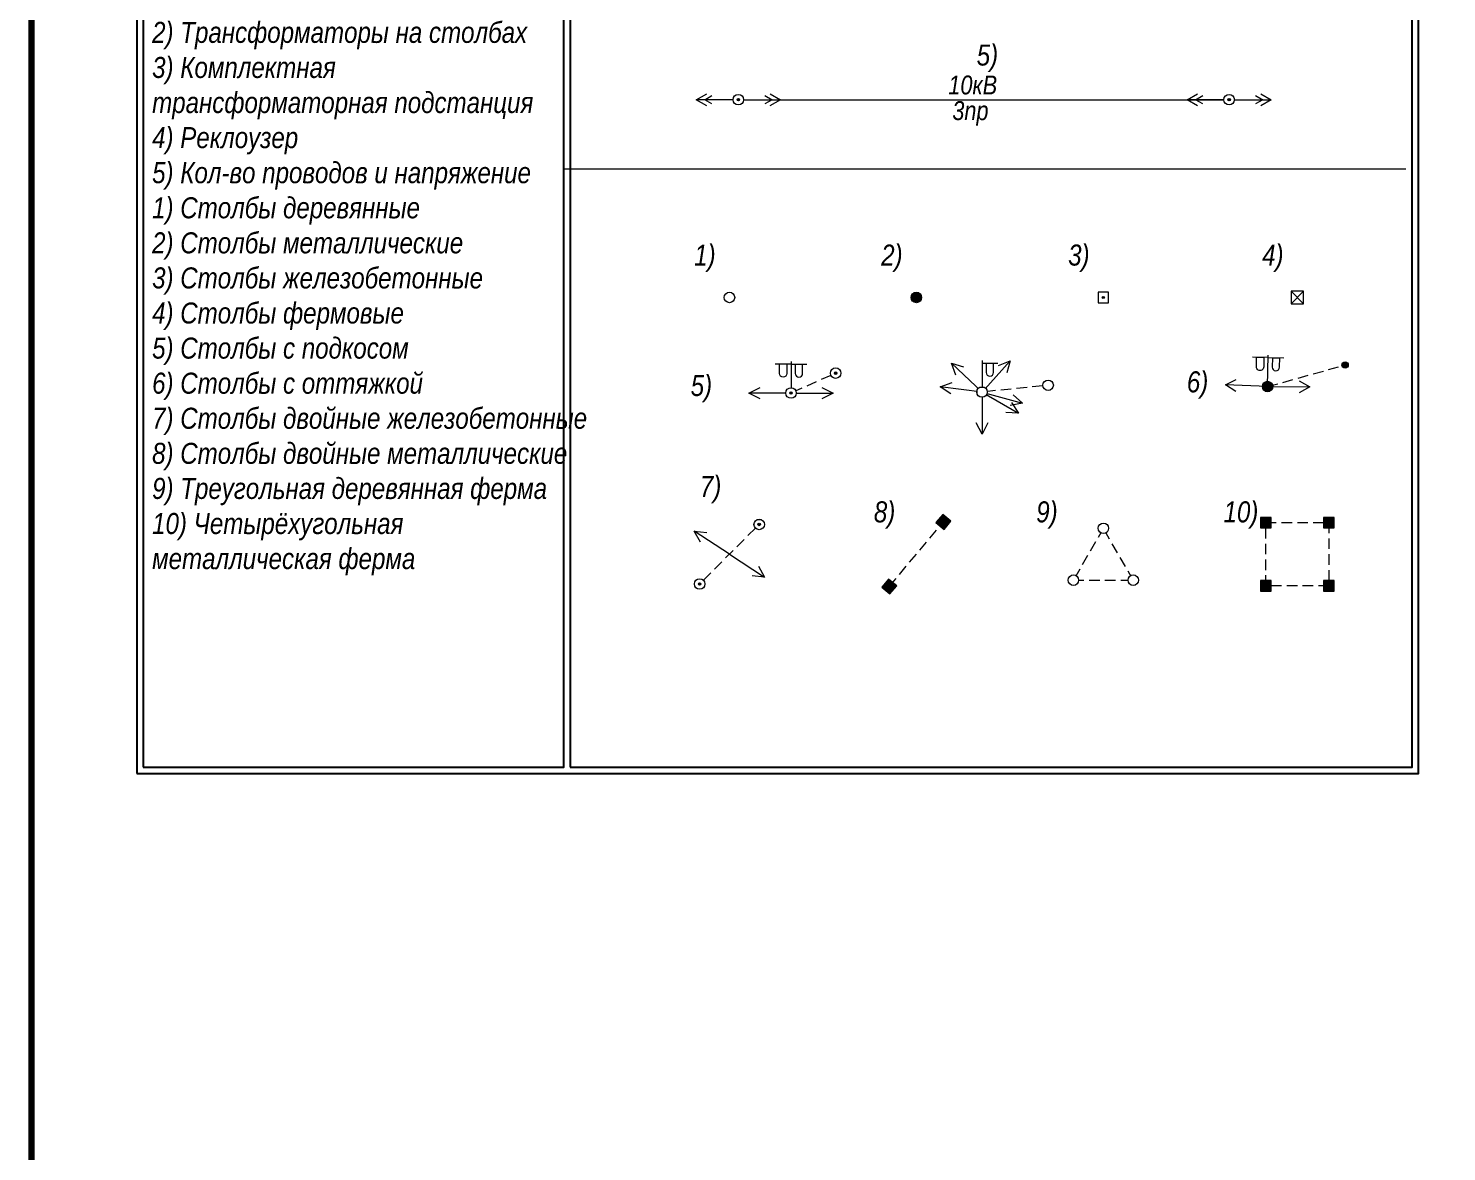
# Model space of a CAD drawing. Header units: metres. Extents: x -331 to 695, y -18 to 691.
# Drawn here: x -6.2 to 61.1, y 402.1 to 455.5 of the extents above; entities that cross this region are included whole.
import ezdxf

# ---------------------------------------------------------------- set-up
doc = ezdxf.new("R2010")
doc.units = ezdxf.units.M
doc.linetypes.add('СП-2х1', pattern=[3, 2, -1])
doc.linetypes.add('СП_Граница маскировки', pattern=[3, 0, -3])
doc.layers.add('10 ЛЭП и объекты электропередачи', color=1, linetype='Continuous', lineweight=20, true_color=0xff0000)
doc.styles.add('СП_Д', font='ARIALNI.TTF')

# ---------------------------------------------------------------- blocks, each defined once
blk = doc.blocks.new('*U602')
at = {"color": 0, "linetype": 'СП_Граница маскировки', "lineweight": 0}
blk.add_wipeout([(6.76, 0.78), (6.67, 0.96), (6.52, 1.08), (6.33, 1.14), (6.14, 1.12), (5.96, 1.02), (5.84, 0.87), (5.78, 0.69), (5.8, 0.49), (5.9, 0.32), (6.05, 0.2), (6.24, 0.14), (6.43, 0.16), (6.6, 0.25), (6.72, 0.4), (6.78, 0.59)], dxfattribs=at)
at = {"color": 0, "linetype": 'СП-2х1', "lineweight": -2, "ltscale": 0.5}
blk.add_lwpolyline([(5.77, 0.59), (0, 0)], dxfattribs=at)
at = {"color": 0, "linetype": 'Continuous', "lineweight": -2}
blk.add_circle((6.28, 0.64), 0.5, dxfattribs=at)
blk = doc.blocks.new('*U597')
at = {"color": 0, "linetype": 'СП_Граница маскировки', "lineweight": 0}
blk.add_wipeout([(4.65, 2.18), (4.5, 2.32), (4.32, 2.39), (4.13, 2.38), (3.95, 2.3), (3.81, 2.16), (3.75, 1.98), (3.75, 1.78), (3.83, 1.6), (3.97, 1.47), (4.15, 1.4), (4.35, 1.41), (4.53, 1.48), (4.66, 1.63), (4.73, 1.81), (4.73, 2)], dxfattribs=at)
at = {"linetype": 'Continuous', "lineweight": -2}
h = blk.add_hatch(color=0, dxfattribs=at)
edge = h.paths.add_edge_path()
edge.add_arc((4.24, 1.89), 0.12, 0, 360)
at = {"color": 0, "linetype": 'СП-2х1', "lineweight": -2, "ltscale": 0.5}
blk.add_lwpolyline([(3.77, 1.68), (0, 0)], dxfattribs=at)
at = {"color": 0, "linetype": 'Continuous', "lineweight": -2}
for radius in [0.5, 0.12]:
    blk.add_circle((4.24, 1.89), radius, dxfattribs=at)
at = {"color": 0, "linetype": 'ByBlock'}
blk.add_circle((4.24, 1.89), 0.025, dxfattribs=at)
blk = doc.blocks.new('*U599')
at = {"color": 255, "linetype": 'СП_Граница маскировки', "lineweight": 0}
blk.add_wipeout([(7.66, 2.13), (7.58, 2.26), (7.44, 2.34), (7.29, 2.34), (7.16, 2.26), (7.08, 2.12), (7.08, 1.97), (7.16, 1.84), (7.29, 1.76), (7.45, 1.76), (7.58, 1.84), (7.66, 1.97)], dxfattribs=at)
at = {"linetype": 'Continuous', "lineweight": -2}
h = blk.add_hatch(color=0, dxfattribs=at)
h.dxf.hatch_style = 1
edge = h.paths.add_edge_path()
edge.add_arc((7.37, 2.05), 0.3, 15.54, 375.54)
at = {"color": 0, "linetype": 'СП-2х1', "lineweight": -2, "ltscale": 0.5}
blk.add_line((0, 0), (7.08, 1.97), dxfattribs=at)
at = {"color": 0, "linetype": 'Continuous', "lineweight": 5}
blk.add_circle((7.37, 2.05), 0.3, dxfattribs=at)
blk = doc.blocks.new('*U146')
at = {"color": 0, "linetype": 'СП_Граница маскировки', "lineweight": -2, "ltscale": 10}
blk.add_wipeout([(-0.5, -0.5), (0.5, -0.5), (0.5, 0.5), (-0.5, 0.5)], dxfattribs=at)
at = {"linetype": 'Continuous', "lineweight": -2}
h = blk.add_hatch(color=0, dxfattribs=at)
h.dxf.hatch_style = 1
h.paths.add_polyline_path([(0.1, 0, 1), (-0.1, 0, 1)])
at = {"color": 0, "linetype": 'Continuous', "lineweight": -2}
blk.add_lwpolyline([(-0.5, -0.5), (0.5, -0.5), (0.5, 0.5), (-0.5, 0.5)], close=True, dxfattribs=at)
at = {"color": 0, "linetype": 'Continuous', "lineweight": 0}
blk.add_circle((0, 0), 0.1, dxfattribs=at)
blk = doc.blocks.new('СП_3.30.1.1')
at = {"linetype": 'Continuous', "lineweight": -2}
h = blk.add_hatch(color=0, dxfattribs=at)
h.dxf.hatch_style = 1
h.paths.add_polyline_path([(0.5, 0, 1), (-0.5, 0, 1)])
at = {"color": 0, "linetype": 'Continuous', "lineweight": -2}
blk.add_circle((0, 0), 0.5, dxfattribs=at)
blk = doc.blocks.new('СП_3.30.1.2')
at = {"linetype": 'Continuous', "lineweight": -2}
h = blk.add_hatch(color=0, dxfattribs=at)
h.dxf.hatch_style = 1
h.paths.add_polyline_path([(0.5, 0.5), (-0.5, 0.5), (-0.5, -0.5), (0.5, -0.5)])
at = {"color": 0, "linetype": 'Continuous', "lineweight": -2}
blk.add_lwpolyline([(-0.5, -0.5), (0.5, -0.5), (0.5, 0.5), (-0.5, 0.5)], close=True, dxfattribs=at)
blk = doc.blocks.new('*U178')
at = {"color": 0, "linetype": 'СП-2х1', "lineweight": -2, "ltscale": 0.5}
blk.add_lwpolyline([(0, -6), (0, 0), (6, 0), (6, -6)], close=True, dxfattribs=at)
at = {"color": 0, "linetype": 'Continuous', "lineweight": -2, "rotation": 270}
for p in [(0, 0), (6, 0), (0, -6), (6, -6)]:
    blk.add_blockref('СП_3.30.1.2', p, dxfattribs=at)
blk = doc.blocks.new('СП_3.26.1.1')
at = {"color": 0, "linetype": 'СП_Граница маскировки', "lineweight": 0}
blk.add_wipeout([(0.5, 0), (0.43, 0.25), (0.25, 0.43), (0, 0.5), (-0.25, 0.43), (-0.43, 0.25), (-0.5, 0), (-0.43, -0.25), (-0.25, -0.43), (0, -0.5), (0.25, -0.43), (0.43, -0.25)], dxfattribs=at)
at = {"color": 0, "linetype": 'Continuous', "lineweight": -2}
blk.add_circle((0, 0), 0.5, dxfattribs=at)
blk = doc.blocks.new('*U176')
at = {"color": 0, "linetype": 'СП-2х1', "lineweight": -2, "ltscale": 0.5}
blk.add_lwpolyline([(2.85, 4.93), (0, 0), (5.69, 0)], close=True, dxfattribs=at)
at = {"color": 0, "linetype": 'Continuous', "lineweight": -2, "ltscale": 0.5}
for p in [(2.85, 4.93), (0, 0), (5.69, 0)]:
    blk.add_blockref('СП_3.26.1.1', p, dxfattribs=at)
blk = doc.blocks.new('*U451')
at = {"color": 0, "linetype": 'СП_Граница маскировки', "lineweight": 0, "ltscale": 10}
blk.add_wipeout([(-0.6, -0.6), (0.6, -0.6), (0.6, 0.6), (-0.6, 0.6)], dxfattribs=at)
at = {"color": 0, "linetype": 'Continuous', "lineweight": -2}
for points in [[(-0.6, 0.6), (0.6, -0.6)], [(0.6, 0.6), (-0.6, -0.6)]]:
    blk.add_lwpolyline(points, dxfattribs=at)
blk.add_lwpolyline([(-0.6, -0.6), (0.6, -0.6), (0.6, 0.6), (-0.6, 0.6)], close=True, dxfattribs=at)
blk = doc.blocks.new('*U452')
at = {"color": 0, "linetype": 'СП-2х1', "lineweight": -2, "ltscale": 0.5}
blk.add_line((0, 0), (5.14, 6.13), dxfattribs=at)
at = {"color": 0, "linetype": 'Continuous', "lineweight": -2, "rotation": 49.99999999999999}
for p in [(5.14, 6.13), (0, 0)]:
    blk.add_blockref('СП_3.30.1.2', p, dxfattribs=at)
blk = doc.blocks.new('СП_3.31.1')
at = {"color": 0, "linetype": 'СП_Граница маскировки', "lineweight": 0}
blk.add_wipeout([(0.5, 0), (0.43, 0.25), (0.25, 0.43), (0, 0.5), (-0.25, 0.43), (-0.43, 0.25), (-0.5, 0), (-0.43, -0.25), (-0.25, -0.43), (0, -0.5), (0.25, -0.43), (0.43, -0.25)], dxfattribs=at)
at = {"linetype": 'Continuous', "lineweight": 20}
h = blk.add_hatch(color=0, dxfattribs=at)
h.dxf.hatch_style = 1
h.paths.add_polyline_path([(0.12, 0, 1), (-0.12, 0, 1)])
at = {"color": 0, "linetype": 'Continuous', "lineweight": 20}
blk.add_circle((0, 0), 0.5, dxfattribs=at)
at = {"color": 7, "linetype": 'Continuous', "lineweight": 20}
blk.add_circle((0, 0), 0.12, dxfattribs=at)
blk = doc.blocks.new('*U453')
at = {"color": 0, "linetype": 'Continuous', "lineweight": -2, "rotation": 45}
for p in [(5.66, 5.66), (0, 0)]:
    blk.add_blockref('СП_3.31.1', p, dxfattribs=at)
at = {"color": 0, "linetype": 'СП-2х1', "lineweight": -2, "ltscale": 0.5}
blk.add_line((0.35, 0.35), (5.3, 5.3), dxfattribs=at)
blk = doc.blocks.new('*U557')
at = {"color": 1, "linetype": 'Continuous', "lineweight": -2}
for points in [[(-3, -0.58), (-4, 0), (-3.01, 0.57)], [(-2.51, -0.4), (-3.2, 0), (-2.51, 0.4)], [(2.51, 0.4), (3.2, 0), (2.51, -0.4)], [(3.01, 0.57), (4, 0), (3, -0.58)], [(0, 0), (-4, 0)], [(0, 0), (4, 0)]]:
    blk.add_lwpolyline(points, dxfattribs=at)
at = {"color": 7, "linetype": 'Continuous', "lineweight": -2}
blk.add_blockref('СП_3.31.1', (0, 0), dxfattribs=at)
blk = doc.blocks.new('*U726')
at = {"color": 0, "linetype": 'Continuous', "lineweight": 15, "style": 'СП_Д'}
blk.add_attdef('1_001', (-0.95, -0.92), '', height=1.8, dxfattribs=at)
blk = doc.blocks.new('*U598')
at = {"linetype": 'Continuous', "lineweight": -2}
for points in [[(-2.93, -0.54), (-4, 0), (-2.93, 0.54)], [(0, 0), (-4, 0)], [(2.93, 0.54), (4, 0), (2.93, -0.54)], [(0, 0), (4, 0)]]:
    blk.add_lwpolyline(points, dxfattribs=at)
at = {"color": 0, "linetype": 'СП_Граница маскировки', "lineweight": 0}
for points in [[(-0.4, 2.75), (-0.4, 1.86), (-0.43, 1.73), (-0.5, 1.61), (-0.62, 1.54), (-0.75, 1.51), (-0.89, 1.54), (-1, 1.62), (-1.07, 1.73), (-1.1, 1.86), (-1.1, 2.75)], [(1.1, 2.75), (1.1, 1.86), (1.07, 1.73), (1, 1.61), (0.88, 1.54), (0.75, 1.51), (0.61, 1.54), (0.5, 1.62), (0.43, 1.73), (0.4, 1.86), (0.4, 2.75)]]:
    blk.add_wipeout(points, dxfattribs=at)
at = {"color": 0, "linetype": 'Continuous', "lineweight": -2}
for points in [[(0, 2.75), (-1.5, 2.75)], [(0, 2.75), (1.5, 2.75)]]:
    blk.add_lwpolyline(points, dxfattribs=at)
for points in [[(-0.4, 2.75), (-0.4, 1.86, -1), (-1.1, 1.86), (-1.1, 2.75)], [(0.4, 2.75), (0.4, 1.86, 1), (1.1, 1.86), (1.1, 2.75)]]:
    blk.add_lwpolyline(points, format="xyb", dxfattribs=at)
at = {"color": 0, "linetype": 'СП_Граница маскировки', "lineweight": 0}
blk.add_wipeout([(0.5, 0), (0.43, 0.25), (0.25, 0.43), (0, 0.5), (-0.25, 0.43), (-0.43, 0.25), (-0.5, 0), (-0.43, -0.25), (-0.25, -0.43), (0, -0.5), (0.25, -0.43), (0.43, -0.25)], dxfattribs=at)
at = {"linetype": 'Continuous', "lineweight": 20}
h = blk.add_hatch(color=0, dxfattribs=at)
h.dxf.hatch_style = 1
h.paths.add_polyline_path([(0.12, 0, 1), (-0.12, 0, 1)])
at = {"color": 0, "linetype": 'Continuous', "lineweight": -2}
blk.add_lwpolyline([(0, 3), (0, 0.5)], dxfattribs=at)
at = {"color": 0, "linetype": 'Continuous', "lineweight": 20}
blk.add_circle((0, 0), 0.5, dxfattribs=at)
at = {"color": 7, "linetype": 'Continuous', "lineweight": 20}
blk.add_circle((0, 0), 0.12, dxfattribs=at)
blk = doc.blocks.new('*U600')
at = {"color": 0, "linetype": 'Continuous', "lineweight": -2}
for points in [[(0, 0), (-3.34, 2.19)], [(-2.75, 1.15), (-3.34, 2.19), (-2.15, 2.06)], [(0, 0), (3.35, -2.18)], [(2.75, -1.14), (3.35, -2.18), (2.16, -2.06)]]:
    blk.add_lwpolyline(points, dxfattribs=at)
blk = doc.blocks.new('*U650')
at = {"color": 0, "linetype": 'Continuous', "lineweight": -2}
for points in [[(0, 0), (4, 0)], [(2.93, 0.54), (4, 0), (2.93, -0.54)]]:
    blk.add_lwpolyline(points, dxfattribs=at)
blk = doc.blocks.new('*U603')
at = {"layer": '10 ЛЭП и объекты электропередачи'}
for rotation in [136.7153017676442, 47.7701232152503, 173.073222688891, 270, 329.9999999999999]:
    blk.add_blockref('*U650', (0, 0), dxfattribs=dict(at, rotation=rotation))
at = {"layer": '10 ЛЭП и объекты электропередачи', "zscale": 0.5, "rotation": 344.6437125797182}
blk.add_blockref('*U650', (0, 0), dxfattribs=at)
at = {"color": 0, "linetype": 'СП_Граница маскировки', "lineweight": 0}
blk.add_wipeout([(1.1, 2.75), (1.1, 1.86), (1.07, 1.73), (1, 1.61), (0.88, 1.54), (0.75, 1.51), (0.61, 1.54), (0.5, 1.62), (0.43, 1.73), (0.4, 1.86), (0.4, 2.75)], dxfattribs=at)
at = {"color": 0, "linetype": 'СП_Граница маскировки', "lineweight": 0, "ltscale": 100}
blk.add_wipeout([(-0.19, 0.46), (-0.46, 0.19), (-0.46, -0.19), (-0.19, -0.46), (0.19, -0.46), (0.46, -0.19), (0.46, 0.19), (0.19, 0.46)], dxfattribs=at)
at = {"color": 0, "linetype": 'Continuous', "lineweight": -2}
for points in [[(0, 3), (0, 0.5)], [(0, 2.75), (1.5, 2.75)]]:
    blk.add_lwpolyline(points, dxfattribs=at)
blk.add_lwpolyline([(0.4, 2.75), (0.4, 1.86, 1), (1.1, 1.86), (1.1, 2.75)], format="xyb", dxfattribs=at)
blk.add_circle((0, 0), 0.5, dxfattribs=at)
blk = doc.blocks.new('*U609')
at = {"linetype": 'Continuous', "lineweight": -2}
h = blk.add_hatch(color=0, dxfattribs=at)
h.dxf.hatch_style = 1
edge = h.paths.add_edge_path()
edge.add_arc((0, 0), 0.5, 0, 360)
at = {"color": 1, "linetype": 'Continuous', "lineweight": -2, "true_color": 0xff0000}
for points in [[(-3.02, -0.47), (-4, 0.15), (-2.99, 0.68)], [(0, 0), (-4, 0.15)], [(3.01, 0.55), (4, -0.03), (3, -0.6)], [(0, 0), (4, -0.03)]]:
    blk.add_lwpolyline(points, dxfattribs=at)
at = {"color": 0, "linetype": 'Continuous', "lineweight": 20}
blk.add_circle((0, 0), 0.5, dxfattribs=at)
at = {"color": 0, "linetype": 'СП_Граница маскировки', "lineweight": 0}
for points in [[(-0.35, 2.76), (-0.37, 1.87), (-0.4, 1.74), (-0.48, 1.62), (-0.59, 1.55), (-0.72, 1.53), (-0.86, 1.56), (-0.97, 1.63), (-1.04, 1.75), (-1.07, 1.88), (-1.05, 2.77)], [(1.15, 2.73), (1.13, 1.84), (1.1, 1.71), (1.02, 1.6), (0.91, 1.52), (0.78, 1.5), (0.64, 1.53), (0.53, 1.61), (0.46, 1.72), (0.43, 1.86), (0.45, 2.74)]]:
    blk.add_wipeout(points, dxfattribs=at)
at = {"color": 0}
for points in [[(0.05, 2.75), (-1.45, 2.78)], [(0, 0), (0.05, 3)], [(0.05, 2.75), (1.55, 2.72)]]:
    blk.add_lwpolyline(points, dxfattribs=at)
at = {"color": 0, "linetype": 'Continuous', "lineweight": -2}
for points in [[(-0.35, 2.76), (-0.37, 1.87, -1), (-1.07, 1.88), (-1.05, 2.77)], [(0.45, 2.74), (0.43, 1.86, 1), (1.13, 1.84), (1.15, 2.73)]]:
    blk.add_lwpolyline(points, format="xyb", dxfattribs=at)

msp = doc.modelspace()

# ---------------------------------------------------------------- linework, layer by layer
at = {"ltscale": 0.5}
msp.add_lwpolyline([(-0.8, 420.353), (19.2, 420.353), (19.2, 494.541), (-0.8, 494.541)], close=True, dxfattribs=at)
at = {"color": 253, "lineweight": 20, "ltscale": 0.5}
msp.add_lwpolyline([(59.2, 448.782), (19.2, 448.782)], dxfattribs=at)
at = {"layer": '10 ЛЭП и объекты электропередачи', "color": 1, "linetype": 'Continuous', "lineweight": 20}
msp.add_lwpolyline([(27.488, 452.077), (50.808, 452.077)], dxfattribs=at)

# ---------------------------------------------------------------- block references
at = {"layer": '10 ЛЭП и объекты электропередачи', "color": 0, "linetype": 'Continuous', "lineweight": 20}
ref = msp.add_blockref('*U726', (38.889, 452.771), dxfattribs=dict(at, xscale=0.5, yscale=0.5, zscale=0.5))
ref.add_attrib('1_001', '10кВ', (37.465, 452.327), dxfattribs={"layer": '0', "color": 0, "linetype": 'Continuous', "lineweight": 15, "height": 0.9, "style": 'СП_Д'})
ref = msp.add_blockref('*U726', (38.664, 451.318), dxfattribs=dict(at, xscale=0.5, yscale=0.5, zscale=0.5))
ref.add_attrib('1_001', '3пр', (37.655, 451.108), dxfattribs={"layer": '0', "color": 0, "linetype": 'Continuous', "lineweight": 15, "height": 0.9, "style": 'СП_Д'})
at = {"layer": '10 ЛЭП и объекты электропередачи', "color": 0, "linetype": 'Continuous', "lineweight": 20, "xscale": 0.5, "yscale": 0.5, "zscale": 0.5}
for name, p in [('СП_3.30.1.1', (35.947, 442.68)), ('*U599', (52.637, 438.445)), ('*U597', (29.992, 438.138)), ('*U602', (39.066, 438.187)), ('*U452', (34.661, 428.946)), ('*U178', (52.55, 431.978))]:
    msp.add_blockref(name, p, dxfattribs=at)

# ---------------------------------------------------------------- texts
at = {"color": 7, "ltscale": 0.5, "insert": (-0.369, 494.118), "char_height": 1, "width": 19.56923, "attachment_point": 1, "style": 'СП_Д'}
msp.add_mtext('1) ЛЭП низкого напряжения на столбах\\P2) ЛЭП высокого напряжения на столбах\\P3) ЛЭП низкого напряжения от строения\\P4) Фонари электрические\\P5) Фонари электрические на столбах\\P6) Фонари электрические на столбах двойные\\P7) Торшеры\\P8) Пониженные торшеры (карликовые)\\P9) Светильник в уровень с поверхностью земли\\P10) Прожекторы на столбах\\P11) Прожекторы постоянные карликовые\\P12) Опоры контактной сети электротранспорта\\P13) Фиксатор контактной сети\\P{\\C256;1) Трансформаторы на постаментах\\P2) Трансформаторы на столбах\\P3) Комплектная трансформаторная подстанция\\P4) Реклоузер\\P5) Кол-во проводов и напряжение\\P}1) Столбы деревянные\\P2) Столбы металлические\\P3) Столбы железобетонные\\P4) Столбы фермовые\\P5) Столбы с подкосом\\P6) Столбы с оттяжкой\\P7) Столбы двойные железобетонные\\P8) Столбы двойные металлические\\P9) Треугольная деревянная ферма\\P10) Четырёхугольная металлическая ферма', dxfattribs=at)
at = {"color": 212, "lineweight": 13, "true_color": 0xe000e0, "char_height": 1, "width": 1, "attachment_point": 5, "style": 'СП_Д'}
for s, insert in [('5)', (39.323, 454.049)), ('1)', (25.899, 444.544)), ('2)', (34.784, 444.544)), ('3)', (43.668, 444.544)), ('4)', (52.886, 444.544)), ('5)', (25.732, 438.346)), ('6)', (49.31, 438.519)), ('7)', (26.171, 433.549)), ('8)', (34.437, 432.341)), ('9)', (42.153, 432.341)), ('10)', (51.371, 432.341))]:
    msp.add_mtext(s, dxfattribs=dict(at, insert=insert))

# ---------------------------------------------------------------- next in the draw order: linework, layer by layer
at = {"color": 0, "linetype": 'Continuous', "ltscale": 0.5}
msp.add_lwpolyline([(-1.1, 420.053), (59.8, 420.053), (59.8, 506.492), (-1.1, 506.492)], close=True, dxfattribs=at)
at = {"ltscale": 0.5}
msp.add_lwpolyline([(19.5, 420.353), (59.5, 420.353), (59.5, 494.541), (19.5, 494.541)], close=True, dxfattribs=at)

# ---------------------------------------------------------------- next in the draw order: block references
at = {"layer": '10 ЛЭП и объекты электропередачи', "color": 0, "linetype": 'Continuous', "lineweight": 20, "xscale": 0.5, "yscale": 0.5, "zscale": 0.5}
for name, p in [('СП_3.26.1.1', (27.063, 442.68)), ('*U146', (44.831, 442.68)), ('*U451', (54.05, 442.68)), ('*U453', (25.649, 429.064)), ('*U176', (43.409, 429.246))]:
    msp.add_blockref(name, p, dxfattribs=at)

# ---------------------------------------------------------------- next in the draw order: linework, layer by layer
at = {"color": 252, "linetype": 'Continuous', "lineweight": 15, "ltscale": 0.5, "const_width": 0.3}
msp.add_lwpolyline([(-4.1, 691.186), (524.1, 691.186, -0.414214), (526.1, 689.186), (526.1, 308.502, -0.414214), (524.1, 306.502), (-4.1, 306.502, -0.414214), (-6.1, 308.502), (-6.1, 689.186, -0.414214)], format="xyb", close=True, dxfattribs=at)

# ---------------------------------------------------------------- next in the draw order: block references
at = {"layer": '10 ЛЭП и объекты электропередачи', "linetype": 'Continuous', "lineweight": 20, "xscale": 0.5, "yscale": 0.5, "zscale": 0.5}
msp.add_blockref('*U600', (27.063, 430.478), dxfattribs=at)

# ---------------------------------------------------------------- next in the draw order: block references
at = {"layer": '10 ЛЭП и объекты электропередачи', "color": 0, "linetype": 'Continuous', "lineweight": 20, "xscale": 0.5, "yscale": 0.5, "zscale": 0.5}
for name, p in [('*U557', (27.488, 452.077)), ('*U557', (50.808, 452.077)), ('*U598', (29.992, 438.138)), ('*U603', (39.066, 438.187)), ('*U609', (52.637, 438.445))]:
    msp.add_blockref(name, p, dxfattribs=at)

doc.saveas('drawing.dxf')
